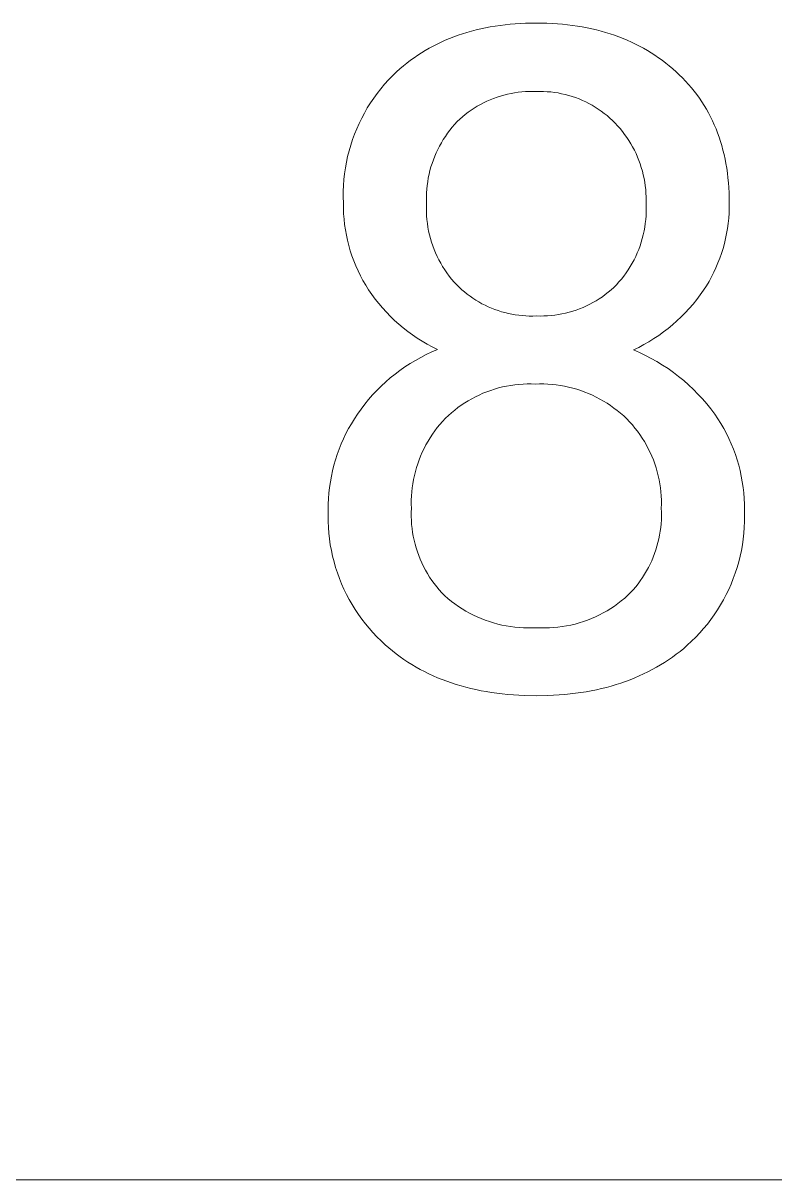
# Model space of a CAD drawing. Header units: millimetres. Extents: x 0 to 5466, y 0 to 3819.
# Drawn here: x 4543.1 to 4602.5, y 305.5 to 397 of the extents above; entities that cross this region are included whole.
import ezdxf

# ---------------------------------------------------------------- set-up
doc = ezdxf.new("R2010")
doc.units = ezdxf.units.MM
doc.header["$MEASUREMENT"] = 0
doc.layers.add('Domyślny', color=7, linetype='Continuous', true_color=0x000000)

msp = doc.modelspace()

# ---------------------------------------------------------------- linework, layer by layer
at = {"layer": 'Domyślny', "color": 18, "lineweight": 15, "true_color": 0x000000}
for p, q in [((4582.398, 396.964), (4582.813, 396.983)), ((4582.813, 396.983), (4583.234, 396.994)), ((4583.234, 396.994), (4583.66, 396.998)), ((4583.66, 396.998), (4584.084, 396.994)), ((4584.084, 396.994), (4584.503, 396.983)), ((4584.503, 396.983), (4584.917, 396.964)), ((4577.474, 396.04), (4577.821, 396.156)), ((4577.821, 396.156), (4578.174, 396.265)), ((4578.174, 396.265), (4578.532, 396.366)), ((4578.532, 396.366), (4578.895, 396.46)), ((4578.895, 396.46), (4579.264, 396.546)), ((4579.264, 396.546), (4579.637, 396.624)), ((4579.637, 396.624), (4580.016, 396.695)), ((4580.016, 396.695), (4580.4, 396.759)), ((4580.4, 396.759), (4580.789, 396.815)), ((4580.789, 396.815), (4581.184, 396.863)), ((4581.184, 396.863), (4581.583, 396.905)), ((4581.583, 396.905), (4581.988, 396.938)), ((4581.988, 396.938), (4582.398, 396.964)), ((4584.917, 396.964), (4585.326, 396.938)), ((4585.326, 396.938), (4585.73, 396.905)), ((4585.73, 396.905), (4586.128, 396.863)), ((4586.128, 396.863), (4586.522, 396.815)), ((4586.522, 396.815), (4586.911, 396.759)), ((4586.911, 396.759), (4587.295, 396.695)), ((4587.295, 396.695), (4587.674, 396.624)), ((4587.674, 396.624), (4588.047, 396.546)), ((4588.047, 396.546), (4588.416, 396.46)), ((4588.416, 396.46), (4588.779, 396.366)), ((4588.779, 396.366), (4589.137, 396.265)), ((4589.137, 396.265), (4589.49, 396.156)), ((4589.49, 396.156), (4589.839, 396.04)), ((4575.185, 395.017), (4575.496, 395.186)), ((4575.496, 395.186), (4575.813, 395.347)), ((4575.813, 395.347), (4576.135, 395.501)), ((4576.135, 395.501), (4576.462, 395.647)), ((4576.462, 395.647), (4576.794, 395.785)), ((4576.794, 395.785), (4577.131, 395.917)), ((4577.131, 395.917), (4577.474, 396.04)), ((4589.839, 396.04), (4590.181, 395.917)), ((4590.181, 395.917), (4590.519, 395.785)), ((4590.519, 395.785), (4590.852, 395.647)), ((4590.852, 395.647), (4591.18, 395.501)), ((4591.18, 395.501), (4591.502, 395.347)), ((4591.502, 395.347), (4591.819, 395.186)), ((4591.819, 395.186), (4592.131, 395.017)), ((4573.704, 394.059), (4573.99, 394.266)), ((4573.99, 394.266), (4574.281, 394.465)), ((4574.281, 394.465), (4574.577, 394.656)), ((4574.577, 394.656), (4574.878, 394.84)), ((4574.878, 394.84), (4575.185, 395.017)), ((4592.131, 395.017), (4592.438, 394.84)), ((4592.438, 394.84), (4592.74, 394.656)), ((4592.74, 394.656), (4593.037, 394.465)), ((4593.037, 394.465), (4593.328, 394.266)), ((4593.328, 394.266), (4593.614, 394.059)), ((4572.612, 393.158), (4572.877, 393.394)), ((4572.877, 393.394), (4573.148, 393.624)), ((4573.148, 393.624), (4573.423, 393.845)), ((4573.423, 393.845), (4573.704, 394.059)), ((4593.614, 394.059), (4593.895, 393.845)), ((4593.895, 393.845), (4594.171, 393.624)), ((4594.171, 393.624), (4594.442, 393.394)), ((4594.442, 393.394), (4594.707, 393.158)), ((4571.652, 392.159), (4571.96, 392.503)), ((4571.96, 392.503), (4572.28, 392.836)), ((4572.28, 392.836), (4572.612, 393.158)), ((4594.707, 393.158), (4594.967, 392.915)), ((4594.967, 392.915), (4595.219, 392.666)), ((4595.219, 392.666), (4595.463, 392.413)), ((4595.463, 392.413), (4595.698, 392.154)), ((4571.071, 391.44), (4571.355, 391.805)), ((4571.355, 391.805), (4571.652, 392.159)), ((4581.943, 391.493), (4581.66, 391.443)), ((4582.227, 391.534), (4581.943, 391.493)), ((4582.513, 391.565), (4582.227, 391.534)), ((4582.799, 391.587), (4582.513, 391.565)), ((4583.086, 391.598), (4582.799, 391.587)), ((4583.373, 391.6), (4583.086, 391.598)), ((4583.66, 391.592), (4583.373, 391.6)), ((4583.947, 391.598), (4583.66, 391.592)), ((4584.235, 391.593), (4583.947, 391.598)), ((4584.522, 391.578), (4584.235, 391.593)), ((4584.808, 391.553), (4584.522, 391.578)), ((4585.094, 391.518), (4584.808, 391.553)), ((4585.378, 391.474), (4585.094, 391.518)), ((4595.698, 392.154), (4595.924, 391.891)), ((4595.924, 391.891), (4596.143, 391.622)), ((4596.143, 391.622), (4596.353, 391.348)), ((4570.297, 390.291), (4570.542, 390.683)), ((4570.542, 390.683), (4570.8, 391.066)), ((4570.8, 391.066), (4571.071, 391.44)), ((4579.24, 390.568), (4578.991, 390.426)), ((4579.495, 390.701), (4579.24, 390.568)), ((4579.753, 390.826), (4579.495, 390.701)), ((4580.016, 390.942), (4579.753, 390.826)), ((4580.282, 391.048), (4580.016, 390.942)), ((4580.552, 391.146), (4580.282, 391.048)), ((4580.825, 391.234), (4580.552, 391.146)), ((4581.101, 391.313), (4580.825, 391.234)), ((4581.38, 391.383), (4581.101, 391.313)), ((4581.66, 391.443), (4581.38, 391.383)), ((4585.66, 391.419), (4585.378, 391.474)), ((4585.941, 391.355), (4585.66, 391.419)), ((4586.219, 391.281), (4585.941, 391.355)), ((4586.494, 391.198), (4586.219, 391.281)), ((4586.766, 391.105), (4586.494, 391.198)), ((4587.035, 391.003), (4586.766, 391.105)), ((4587.3, 390.891), (4587.035, 391.003)), ((4587.561, 390.77), (4587.3, 390.891)), ((4587.818, 390.641), (4587.561, 390.77)), ((4588.07, 390.502), (4587.818, 390.641)), ((4596.353, 391.348), (4596.554, 391.068)), ((4596.554, 391.068), (4596.747, 390.784)), ((4596.747, 390.784), (4596.932, 390.494)), ((4569.85, 389.483), (4570.066, 389.891)), ((4570.066, 389.891), (4570.297, 390.291)), ((4578.045, 389.777), (4577.823, 389.594)), ((4578.273, 389.951), (4578.045, 389.777)), ((4578.507, 390.117), (4578.273, 389.951)), ((4578.746, 390.276), (4578.507, 390.117)), ((4578.991, 390.426), (4578.746, 390.276)), ((4588.317, 390.355), (4588.07, 390.502)), ((4588.559, 390.2), (4588.317, 390.355)), ((4588.795, 390.036), (4588.559, 390.2)), ((4589.026, 389.864), (4588.795, 390.036)), ((4589.25, 389.684), (4589.026, 389.864)), ((4589.468, 389.496), (4589.25, 389.684)), ((4596.932, 390.494), (4597.109, 390.199)), ((4597.109, 390.199), (4597.277, 389.899)), ((4597.277, 389.899), (4597.437, 389.594)), ((4569.459, 388.646), (4569.647, 389.068)), ((4569.647, 389.068), (4569.85, 389.483)), ((4577.003, 388.762), (4576.816, 388.529)), ((4577.197, 388.988), (4577.003, 388.762)), ((4577.399, 389.208), (4577.197, 388.988)), ((4577.608, 389.405), (4577.399, 389.208)), ((4577.823, 389.594), (4577.608, 389.405)), ((4589.68, 389.301), (4589.468, 389.496)), ((4589.884, 389.099), (4589.68, 389.301)), ((4590.085, 388.884), (4589.884, 389.099)), ((4590.279, 388.662), (4590.085, 388.884)), ((4597.437, 389.594), (4597.589, 389.283)), ((4597.589, 389.283), (4597.732, 388.967)), ((4597.732, 388.967), (4597.867, 388.646)), ((4569.126, 387.784), (4569.285, 388.218)), ((4569.285, 388.218), (4569.459, 388.646)), ((4576.467, 388.045), (4576.305, 387.794)), ((4576.638, 388.29), (4576.467, 388.045)), ((4576.816, 388.529), (4576.638, 388.29)), ((4590.465, 388.434), (4590.279, 388.662)), ((4590.644, 388.2), (4590.465, 388.434)), ((4590.814, 387.96), (4590.644, 388.2)), ((4590.977, 387.714), (4590.814, 387.96)), ((4597.867, 388.646), (4597.994, 388.32)), ((4597.994, 388.32), (4598.113, 387.988)), ((4598.113, 387.988), (4598.223, 387.651)), ((4568.855, 386.901), (4568.983, 387.345)), ((4568.983, 387.345), (4569.126, 387.784)), ((4575.871, 387.012), (4575.744, 386.742)), ((4576.007, 387.278), (4575.871, 387.012)), ((4576.152, 387.538), (4576.007, 387.278)), ((4576.305, 387.794), (4576.152, 387.538)), ((4591.131, 387.463), (4590.977, 387.714)), ((4591.276, 387.207), (4591.131, 387.463)), ((4591.413, 386.946), (4591.276, 387.207)), ((4591.541, 386.681), (4591.413, 386.946)), ((4598.223, 387.651), (4598.325, 387.309)), ((4598.325, 387.309), (4598.419, 386.961)), ((4598.419, 386.961), (4598.504, 386.608)), ((4568.563, 385.546), (4568.645, 386.001)), ((4568.645, 386.001), (4568.742, 386.453)), ((4568.742, 386.453), (4568.855, 386.901)), ((4575.518, 386.19), (4575.419, 385.908)), ((4575.626, 386.468), (4575.518, 386.19)), ((4575.744, 386.742), (4575.626, 386.468)), ((4591.66, 386.411), (4591.541, 386.681)), ((4591.77, 386.138), (4591.66, 386.411)), ((4591.87, 385.861), (4591.77, 386.138)), ((4598.504, 386.608), (4598.582, 386.25)), ((4598.582, 386.25), (4598.651, 385.886)), ((4568.448, 384.63), (4568.497, 385.089)), ((4568.497, 385.089), (4568.563, 385.546)), ((4575.25, 385.336), (4575.18, 385.046)), ((4575.33, 385.623), (4575.25, 385.336)), ((4575.419, 385.908), (4575.33, 385.623)), ((4591.962, 385.581), (4591.87, 385.861)), ((4592.043, 385.298), (4591.962, 385.581)), ((4592.116, 385.013), (4592.043, 385.298)), ((4598.651, 385.886), (4598.712, 385.517)), ((4598.712, 385.517), (4598.765, 385.143)), ((4598.765, 385.143), (4598.81, 384.763)), ((4568.396, 383.707), (4568.414, 384.169)), ((4568.414, 384.169), (4568.448, 384.63)), ((4575.029, 384.164), (4574.999, 383.867)), ((4575.07, 384.459), (4575.029, 384.164)), ((4575.12, 384.753), (4575.07, 384.459)), ((4575.18, 385.046), (4575.12, 384.753)), ((4592.178, 384.725), (4592.116, 385.013)), ((4592.231, 384.435), (4592.178, 384.725)), ((4592.274, 384.144), (4592.231, 384.435)), ((4598.81, 384.763), (4598.846, 384.378)), ((4598.846, 384.378), (4598.875, 383.988)), ((4568.394, 383.245), (4568.396, 383.707)), ((4574.979, 383.569), (4574.968, 383.271)), ((4574.968, 383.271), (4574.968, 382.973)), ((4574.999, 383.867), (4574.979, 383.569)), ((4592.307, 383.851), (4592.274, 384.144)), ((4592.33, 383.557), (4592.307, 383.851)), ((4592.344, 383.263), (4592.33, 383.557)), ((4592.347, 382.969), (4592.344, 383.263)), ((4598.875, 383.988), (4598.895, 383.592)), ((4598.895, 383.592), (4598.907, 383.19)), ((4568.408, 382.784), (4568.394, 383.245)), ((4568.41, 382.357), (4568.408, 382.784)), ((4568.426, 381.931), (4568.41, 382.357)), ((4574.968, 382.973), (4574.978, 382.674)), ((4574.978, 382.674), (4574.97, 382.371)), ((4574.97, 382.371), (4574.973, 382.067)), ((4592.341, 382.674), (4592.347, 382.969)), ((4592.349, 382.371), (4592.341, 382.674)), ((4592.347, 382.068), (4592.349, 382.371)), ((4598.911, 382.378), (4598.897, 381.973)), ((4598.907, 383.19), (4598.911, 382.784)), ((4598.911, 382.784), (4598.911, 382.378)), ((4568.458, 381.506), (4568.426, 381.931)), ((4568.504, 381.083), (4568.458, 381.506)), ((4574.973, 382.067), (4574.986, 381.763)), ((4574.986, 381.763), (4575.01, 381.461)), ((4575.01, 381.461), (4575.045, 381.159)), ((4592.278, 381.162), (4592.311, 381.463)), ((4592.311, 381.463), (4592.335, 381.765)), ((4592.335, 381.765), (4592.347, 382.068)), ((4598.87, 381.569), (4598.829, 381.165)), ((4598.897, 381.973), (4598.87, 381.569)), ((4568.565, 380.661), (4568.504, 381.083)), ((4568.64, 380.241), (4568.565, 380.661)), ((4575.045, 381.159), (4575.09, 380.858)), ((4575.09, 380.858), (4575.146, 380.56)), ((4575.146, 380.56), (4575.211, 380.263)), ((4592.115, 380.268), (4592.18, 380.564)), ((4592.18, 380.564), (4592.234, 380.862)), ((4592.234, 380.862), (4592.278, 381.162)), ((4598.774, 380.764), (4598.706, 380.364)), ((4598.829, 381.165), (4598.774, 380.764)), ((4568.73, 379.824), (4568.64, 380.241)), ((4568.834, 379.411), (4568.73, 379.824)), ((4575.211, 380.263), (4575.288, 379.969)), ((4575.288, 379.969), (4575.374, 379.678)), ((4575.374, 379.678), (4575.471, 379.39)), ((4591.86, 379.395), (4591.955, 379.683)), ((4591.955, 379.683), (4592.04, 379.974)), ((4592.04, 379.974), (4592.115, 380.268)), ((4598.625, 379.967), (4598.531, 379.572)), ((4598.706, 380.364), (4598.625, 379.967)), ((4568.952, 379.002), (4568.834, 379.411)), ((4569.085, 378.596), (4568.952, 379.002)), ((4575.471, 379.39), (4575.577, 379.105)), ((4575.577, 379.105), (4575.693, 378.824)), ((4575.693, 378.824), (4575.819, 378.548)), ((4591.517, 378.554), (4591.641, 378.83)), ((4591.641, 378.83), (4591.756, 379.111)), ((4591.756, 379.111), (4591.86, 379.395)), ((4598.303, 378.794), (4598.17, 378.412)), ((4598.424, 379.182), (4598.303, 378.794)), ((4598.531, 379.572), (4598.424, 379.182)), ((4569.231, 378.196), (4569.085, 378.596)), ((4569.391, 377.801), (4569.231, 378.196)), ((4569.565, 377.412), (4569.391, 377.801)), ((4575.819, 378.548), (4575.955, 378.276)), ((4575.955, 378.276), (4576.1, 378.009)), ((4576.1, 378.009), (4576.254, 377.748)), ((4591.088, 377.752), (4591.24, 378.015)), ((4591.24, 378.015), (4591.383, 378.282)), ((4591.383, 378.282), (4591.517, 378.554)), ((4598.024, 378.033), (4597.865, 377.66)), ((4598.17, 378.412), (4598.024, 378.033)), ((4569.752, 377.029), (4569.565, 377.412)), ((4569.953, 376.653), (4569.752, 377.029)), ((4576.254, 377.748), (4576.418, 377.491)), ((4576.418, 377.491), (4576.59, 377.241)), ((4576.59, 377.241), (4576.771, 376.997)), ((4576.771, 376.997), (4576.96, 376.759)), ((4590.391, 376.761), (4590.578, 377)), ((4590.578, 377), (4590.757, 377.245)), ((4590.757, 377.245), (4590.927, 377.496)), ((4590.927, 377.496), (4591.088, 377.752)), ((4597.511, 376.931), (4597.316, 376.576)), ((4597.695, 377.293), (4597.511, 376.931)), ((4597.865, 377.66), (4597.695, 377.293)), ((4570.166, 376.284), (4569.953, 376.653)), ((4570.392, 375.922), (4570.166, 376.284)), ((4576.96, 376.759), (4577.157, 376.528)), ((4577.157, 376.528), (4577.362, 376.304)), ((4577.362, 376.304), (4577.561, 376.109)), ((4577.561, 376.109), (4577.767, 375.921)), ((4589.567, 375.906), (4589.784, 376.102)), ((4589.784, 376.102), (4589.993, 376.304)), ((4589.993, 376.304), (4590.196, 376.529)), ((4590.196, 376.529), (4590.391, 376.761)), ((4597.11, 376.227), (4596.891, 375.886)), ((4597.316, 376.576), (4597.11, 376.227)), ((4570.651, 375.547), (4570.392, 375.922)), ((4570.922, 375.18), (4570.651, 375.547)), ((4571.206, 374.823), (4570.922, 375.18)), ((4577.767, 375.921), (4577.978, 375.74)), ((4577.978, 375.74), (4578.196, 375.566)), ((4578.196, 375.566), (4578.419, 375.4)), ((4578.419, 375.4), (4578.648, 375.241)), ((4578.648, 375.241), (4578.882, 375.09)), ((4578.882, 375.09), (4579.12, 374.947)), ((4588.14, 374.903), (4588.392, 375.049)), ((4588.392, 375.049), (4588.639, 375.204)), ((4588.639, 375.204), (4588.88, 375.367)), ((4588.88, 375.367), (4589.115, 375.539)), ((4589.115, 375.539), (4589.345, 375.719)), ((4589.345, 375.719), (4589.567, 375.906)), ((4596.345, 375.142), (4596.054, 374.785)), ((4596.624, 375.509), (4596.345, 375.142)), ((4596.891, 375.886), (4596.624, 375.509)), ((4571.501, 374.475), (4571.206, 374.823)), ((4571.808, 374.138), (4571.501, 374.475)), ((4572.126, 373.811), (4571.808, 374.138)), ((4579.12, 374.947), (4579.364, 374.812)), ((4579.364, 374.812), (4579.612, 374.685)), ((4579.612, 374.685), (4579.864, 374.567)), ((4579.864, 374.567), (4580.12, 374.457)), ((4580.12, 374.457), (4580.379, 374.355)), ((4580.379, 374.355), (4580.642, 374.263)), ((4580.642, 374.263), (4580.908, 374.179)), ((4580.908, 374.179), (4581.176, 374.105)), ((4581.176, 374.105), (4581.447, 374.039)), ((4585.973, 374.062), (4586.256, 374.134)), ((4586.256, 374.134), (4586.536, 374.215)), ((4586.536, 374.215), (4586.812, 374.306)), ((4586.812, 374.306), (4587.086, 374.407)), ((4587.086, 374.407), (4587.356, 374.517)), ((4587.356, 374.517), (4587.621, 374.637)), ((4587.621, 374.637), (4587.883, 374.765)), ((4587.883, 374.765), (4588.14, 374.903)), ((4595.751, 374.437), (4595.437, 374.099)), ((4596.054, 374.785), (4595.751, 374.437)), ((4572.455, 373.495), (4572.126, 373.811)), ((4572.794, 373.19), (4572.455, 373.495)), ((4573.143, 372.896), (4572.794, 373.19)), ((4581.447, 374.039), (4581.719, 373.983)), ((4581.719, 373.983), (4581.994, 373.935)), ((4581.994, 373.935), (4582.27, 373.897)), ((4582.27, 373.897), (4582.547, 373.869)), ((4582.547, 373.869), (4582.824, 373.849)), ((4582.824, 373.849), (4583.103, 373.839)), ((4583.103, 373.839), (4583.381, 373.839)), ((4583.381, 373.839), (4583.66, 373.847)), ((4583.66, 373.847), (4583.951, 373.839)), ((4583.951, 373.839), (4584.242, 373.841)), ((4584.242, 373.841), (4584.533, 373.852)), ((4584.533, 373.852), (4584.824, 373.874)), ((4584.824, 373.874), (4585.114, 373.906)), ((4585.114, 373.906), (4585.402, 373.948)), ((4585.402, 373.948), (4585.689, 374)), ((4585.689, 374), (4585.973, 374.062)), ((4594.776, 373.456), (4594.43, 373.151)), ((4595.112, 373.772), (4594.776, 373.456)), ((4595.437, 374.099), (4595.112, 373.772)), ((4573.502, 372.615), (4573.143, 372.896)), ((4573.87, 372.345), (4573.502, 372.615)), ((4574.247, 372.088), (4573.87, 372.345)), ((4593.334, 372.307), (4592.951, 372.05)), ((4593.709, 372.576), (4593.334, 372.307)), ((4594.074, 372.857), (4593.709, 372.576)), ((4594.43, 373.151), (4594.074, 372.857)), ((4574.632, 371.844), (4574.247, 372.088)), ((4575.025, 371.612), (4574.632, 371.844)), ((4575.426, 371.394), (4575.025, 371.612)), ((4575.833, 371.19), (4575.426, 371.394)), ((4592.16, 371.575), (4591.754, 371.357)), ((4592.56, 371.806), (4592.16, 371.575)), ((4592.951, 372.05), (4592.56, 371.806)), ((4574.096, 370.332), (4574.519, 370.568)), ((4574.519, 370.568), (4574.95, 370.79)), ((4574.95, 370.79), (4575.388, 370.998)), ((4575.388, 370.998), (4575.833, 371.19)), ((4591.754, 371.357), (4591.34, 371.154)), ((4591.34, 371.154), (4591.816, 370.948)), ((4591.816, 370.948), (4592.285, 370.726)), ((4592.285, 370.726), (4592.745, 370.488)), ((4592.745, 370.488), (4593.197, 370.234)), ((4572.492, 369.245), (4572.879, 369.537)), ((4572.879, 369.537), (4573.275, 369.816)), ((4573.275, 369.816), (4573.681, 370.081)), ((4573.681, 370.081), (4574.096, 370.332)), ((4593.197, 370.234), (4593.64, 369.964)), ((4593.64, 369.964), (4594.073, 369.679)), ((4594.073, 369.679), (4594.496, 369.379)), ((4571.394, 368.292), (4571.749, 368.622)), ((4571.749, 368.622), (4572.115, 368.94)), ((4572.115, 368.94), (4572.492, 369.245)), ((4594.496, 369.379), (4594.909, 369.065)), ((4594.909, 369.065), (4595.31, 368.737)), ((4595.31, 368.737), (4595.699, 368.394)), ((4570.719, 367.596), (4571.05, 367.95)), ((4571.05, 367.95), (4571.394, 368.292)), ((4579.443, 367.725), (4579.144, 367.593)), ((4579.746, 367.847), (4579.443, 367.725)), ((4580.053, 367.958), (4579.746, 367.847)), ((4580.363, 368.058), (4580.053, 367.958)), ((4580.677, 368.148), (4580.363, 368.058)), ((4580.994, 368.227), (4580.677, 368.148)), ((4581.313, 368.295), (4580.994, 368.227)), ((4581.634, 368.352), (4581.313, 368.295)), ((4581.958, 368.397), (4581.634, 368.352)), ((4582.282, 368.432), (4581.958, 368.397)), ((4582.608, 368.456), (4582.282, 368.432)), ((4582.934, 368.468), (4582.608, 368.456)), ((4583.26, 368.47), (4582.934, 368.468)), ((4583.587, 368.46), (4583.26, 368.47)), ((4583.918, 368.468), (4583.587, 368.46)), ((4584.249, 368.465), (4583.918, 368.468)), ((4584.579, 368.451), (4584.249, 368.465)), ((4584.91, 368.425), (4584.579, 368.451)), ((4585.239, 368.389), (4584.91, 368.425)), ((4585.566, 368.341), (4585.239, 368.389)), ((4585.892, 368.283), (4585.566, 368.341)), ((4586.216, 368.213), (4585.892, 368.283)), ((4586.537, 368.133), (4586.216, 368.213)), ((4586.855, 368.042), (4586.537, 368.133)), ((4587.17, 367.94), (4586.855, 368.042)), ((4587.482, 367.827), (4587.17, 367.94)), ((4587.789, 367.704), (4587.482, 367.827)), ((4588.092, 367.571), (4587.789, 367.704)), ((4595.699, 368.394), (4596.076, 368.039)), ((4596.076, 368.039), (4596.441, 367.67)), ((4569.798, 366.471), (4570.092, 366.857)), ((4570.092, 366.857), (4570.399, 367.232)), ((4570.399, 367.232), (4570.719, 367.596)), ((4577.728, 366.786), (4577.462, 366.596)), ((4578, 366.966), (4577.728, 366.786)), ((4578.277, 367.138), (4578, 366.966)), ((4578.561, 367.3), (4578.277, 367.138)), ((4578.85, 367.451), (4578.561, 367.3)), ((4579.144, 367.593), (4578.85, 367.451)), ((4588.39, 367.428), (4588.092, 367.571)), ((4588.684, 367.275), (4588.39, 367.428)), ((4588.972, 367.111), (4588.684, 367.275)), ((4589.254, 366.939), (4588.972, 367.111)), ((4589.531, 366.756), (4589.254, 366.939)), ((4596.441, 367.67), (4596.793, 367.289)), ((4596.793, 367.289), (4597.131, 366.896)), ((4597.131, 366.896), (4597.455, 366.491)), ((4569.271, 365.703), (4569.518, 366.076)), ((4569.518, 366.076), (4569.798, 366.471)), ((4576.707, 365.973), (4576.47, 365.748)), ((4576.952, 366.189), (4576.707, 365.973)), ((4577.204, 366.397), (4576.952, 366.189)), ((4577.462, 366.596), (4577.204, 366.397)), ((4589.801, 366.565), (4589.531, 366.756)), ((4590.064, 366.365), (4589.801, 366.565)), ((4590.321, 366.155), (4590.064, 366.365)), ((4590.57, 365.938), (4590.321, 366.155)), ((4590.812, 365.712), (4590.57, 365.938)), ((4597.455, 366.491), (4597.765, 366.076)), ((4597.765, 366.076), (4598.017, 365.705)), ((4568.816, 364.934), (4569.037, 365.323)), ((4569.037, 365.323), (4569.271, 365.703)), ((4575.829, 365.011), (4575.632, 364.751)), ((4576.034, 365.264), (4575.829, 365.011)), ((4576.248, 365.51), (4576.034, 365.264)), ((4576.47, 365.748), (4576.248, 365.51)), ((4591.036, 365.476), (4590.812, 365.712)), ((4591.252, 365.233), (4591.036, 365.476)), ((4591.46, 364.983), (4591.252, 365.233)), ((4591.659, 364.725), (4591.46, 364.983)), ((4598.017, 365.705), (4598.255, 365.327)), ((4598.255, 365.327), (4598.481, 364.94)), ((4568.235, 363.728), (4568.415, 364.136)), ((4568.415, 364.136), (4568.609, 364.539)), ((4568.609, 364.539), (4568.816, 364.934)), ((4575.265, 364.213), (4575.095, 363.935)), ((4575.444, 364.485), (4575.265, 364.213)), ((4575.632, 364.751), (4575.444, 364.485)), ((4591.849, 364.461), (4591.659, 364.725)), ((4592.029, 364.191), (4591.849, 364.461)), ((4592.201, 363.915), (4592.029, 364.191)), ((4598.481, 364.94), (4598.692, 364.545)), ((4598.692, 364.545), (4598.89, 364.144)), ((4598.89, 364.144), (4599.074, 363.736)), ((4567.916, 362.893), (4568.068, 363.313)), ((4568.068, 363.313), (4568.235, 363.728)), ((4574.784, 363.362), (4574.644, 363.068)), ((4574.935, 363.651), (4574.784, 363.362)), ((4575.095, 363.935), (4574.935, 363.651)), ((4592.363, 363.633), (4592.201, 363.915)), ((4592.515, 363.346), (4592.363, 363.633)), ((4592.658, 363.053), (4592.515, 363.346)), ((4599.074, 363.736), (4599.243, 363.321)), ((4599.243, 363.321), (4599.398, 362.901)), ((4567.655, 362.039), (4567.779, 362.468)), ((4567.779, 362.468), (4567.916, 362.893)), ((4574.392, 362.467), (4574.282, 362.16)), ((4574.513, 362.769), (4574.392, 362.467)), ((4574.644, 363.068), (4574.513, 362.769)), ((4592.79, 362.756), (4592.658, 363.053)), ((4592.912, 362.455), (4592.79, 362.756)), ((4593.024, 362.15), (4592.912, 362.455)), ((4599.398, 362.901), (4599.538, 362.476)), ((4599.538, 362.476), (4599.663, 362.046)), ((4567.453, 361.169), (4567.547, 361.605)), ((4567.547, 361.605), (4567.655, 362.039)), ((4574.093, 361.536), (4574.015, 361.22)), ((4574.183, 361.85), (4574.093, 361.536)), ((4574.282, 362.16), (4574.183, 361.85)), ((4593.125, 361.841), (4593.024, 362.15)), ((4593.216, 361.528), (4593.125, 361.841)), ((4593.296, 361.213), (4593.216, 361.528)), ((4599.663, 362.046), (4599.773, 361.612)), ((4599.773, 361.612), (4599.868, 361.174)), ((4567.311, 360.287), (4567.374, 360.729)), ((4567.374, 360.729), (4567.453, 361.169)), ((4573.89, 360.58), (4573.843, 360.258)), ((4573.947, 360.901), (4573.89, 360.58)), ((4574.015, 361.22), (4573.947, 360.901)), ((4593.365, 360.896), (4593.296, 361.213)), ((4593.424, 360.576), (4593.365, 360.896)), ((4593.471, 360.254), (4593.424, 360.576)), ((4599.868, 361.174), (4599.947, 360.734)), ((4599.947, 360.734), (4600.012, 360.291)), ((4567.228, 359.397), (4567.262, 359.843)), ((4567.262, 359.843), (4567.311, 360.287)), ((4573.784, 359.609), (4573.77, 359.283)), ((4573.808, 359.934), (4573.784, 359.609)), ((4573.843, 360.258), (4573.808, 359.934)), ((4593.507, 359.931), (4593.471, 360.254)), ((4593.533, 359.607), (4593.507, 359.931)), ((4593.547, 359.282), (4593.533, 359.607)), ((4600.012, 360.291), (4600.06, 359.846)), ((4600.06, 359.846), (4600.093, 359.399)), ((4567.206, 358.504), (4567.21, 358.951)), ((4567.21, 358.951), (4567.228, 359.397)), ((4573.777, 358.632), (4573.766, 358.314)), ((4573.77, 359.283), (4573.768, 358.957)), ((4573.768, 358.957), (4573.777, 358.632)), ((4593.542, 358.632), (4593.55, 358.957)), ((4593.554, 358.328), (4593.542, 358.632)), ((4593.55, 358.957), (4593.547, 359.282)), ((4600.093, 359.399), (4600.111, 358.952)), ((4600.111, 358.952), (4600.113, 358.504)), ((4567.195, 358.044), (4567.206, 358.504)), ((4567.199, 357.584), (4567.195, 358.044)), ((4573.766, 358.314), (4573.766, 357.997)), ((4573.766, 357.997), (4573.777, 357.679)), ((4573.777, 357.679), (4573.799, 357.363)), ((4593.527, 357.418), (4593.546, 357.721)), ((4593.546, 357.721), (4593.555, 358.025)), ((4593.555, 358.025), (4593.554, 358.328)), ((4600.113, 358.504), (4600.125, 358.043)), ((4600.125, 358.043), (4600.122, 357.581)), ((4567.219, 357.124), (4567.199, 357.584)), ((4567.255, 356.665), (4567.219, 357.124)), ((4573.799, 357.363), (4573.832, 357.047)), ((4573.832, 357.047), (4573.876, 356.732)), ((4573.876, 356.732), (4573.931, 356.42)), ((4593.408, 356.516), (4593.458, 356.815)), ((4593.458, 356.815), (4593.497, 357.116)), ((4593.497, 357.116), (4593.527, 357.418)), ((4600.104, 357.12), (4600.069, 356.659)), ((4600.122, 357.581), (4600.104, 357.12)), ((4567.306, 356.208), (4567.255, 356.665)), ((4567.372, 355.752), (4567.306, 356.208)), ((4573.931, 356.42), (4573.996, 356.109)), ((4573.996, 356.109), (4574.073, 355.801)), ((4593.199, 355.629), (4593.278, 355.922)), ((4593.278, 355.922), (4593.348, 356.218)), ((4593.348, 356.218), (4593.408, 356.516)), ((4600.019, 356.2), (4599.953, 355.743)), ((4600.069, 356.659), (4600.019, 356.2)), ((4567.454, 355.299), (4567.372, 355.752)), ((4567.552, 354.85), (4567.454, 355.299)), ((4574.073, 355.801), (4574.16, 355.495)), ((4574.16, 355.495), (4574.257, 355.193)), ((4574.257, 355.193), (4574.365, 354.895)), ((4574.365, 354.895), (4574.484, 354.6)), ((4592.902, 354.769), (4593.01, 355.052)), ((4593.01, 355.052), (4593.109, 355.339)), ((4593.109, 355.339), (4593.199, 355.629)), ((4599.872, 355.289), (4599.775, 354.837)), ((4599.953, 355.743), (4599.872, 355.289)), ((4567.664, 354.403), (4567.552, 354.85)), ((4567.792, 353.961), (4567.664, 354.403)), ((4574.484, 354.6), (4574.612, 354.31)), ((4574.612, 354.31), (4574.751, 354.024)), ((4574.751, 354.024), (4574.899, 353.743)), ((4592.519, 353.943), (4592.656, 354.214)), ((4592.656, 354.214), (4592.783, 354.489)), ((4592.783, 354.489), (4592.902, 354.769)), ((4599.663, 354.39), (4599.535, 353.946)), ((4599.775, 354.837), (4599.663, 354.39)), ((4567.935, 353.524), (4567.792, 353.961)), ((4568.092, 353.091), (4567.935, 353.524)), ((4568.265, 352.664), (4568.092, 353.091)), ((4574.899, 353.743), (4575.057, 353.468)), ((4575.057, 353.468), (4575.224, 353.198)), ((4575.224, 353.198), (4575.401, 352.934)), ((4591.883, 352.909), (4592.055, 353.159)), ((4592.055, 353.159), (4592.219, 353.415)), ((4592.219, 353.415), (4592.373, 353.676)), ((4592.373, 353.676), (4592.519, 353.943)), ((4599.235, 353.073), (4599.063, 352.644)), ((4599.393, 353.507), (4599.235, 353.073)), ((4599.535, 353.946), (4599.393, 353.507)), ((4568.451, 352.244), (4568.265, 352.664)), ((4568.652, 351.829), (4568.451, 352.244)), ((4575.401, 352.934), (4575.587, 352.677)), ((4575.587, 352.677), (4575.781, 352.426)), ((4575.781, 352.426), (4575.985, 352.182)), ((4575.985, 352.182), (4576.196, 351.945)), ((4591.115, 351.97), (4591.319, 352.195)), ((4591.319, 352.195), (4591.515, 352.427)), ((4591.515, 352.427), (4591.703, 352.665)), ((4591.703, 352.665), (4591.883, 352.909)), ((4598.877, 352.222), (4598.676, 351.806)), ((4599.063, 352.644), (4598.877, 352.222)), ((4568.867, 351.422), (4568.652, 351.829)), ((4569.095, 351.023), (4568.867, 351.422)), ((4576.196, 351.945), (4576.416, 351.716)), ((4576.416, 351.716), (4576.675, 351.492)), ((4576.675, 351.492), (4576.941, 351.277)), ((4576.941, 351.277), (4577.215, 351.071)), ((4590.109, 351.098), (4590.381, 351.307)), ((4590.381, 351.307), (4590.646, 351.525)), ((4590.646, 351.525), (4590.903, 351.752)), ((4590.903, 351.752), (4591.115, 351.97)), ((4598.461, 351.398), (4598.232, 350.997)), ((4598.676, 351.806), (4598.461, 351.398)), ((4569.337, 350.631), (4569.095, 351.023)), ((4569.592, 350.248), (4569.337, 350.631)), ((4577.215, 351.071), (4577.496, 350.875)), ((4577.496, 350.875), (4577.783, 350.689)), ((4577.783, 350.689), (4578.076, 350.512)), ((4578.076, 350.512), (4578.376, 350.346)), ((4578.376, 350.346), (4578.68, 350.19)), ((4588.647, 350.203), (4588.951, 350.362)), ((4588.951, 350.362), (4589.25, 350.531)), ((4589.25, 350.531), (4589.543, 350.71)), ((4589.543, 350.71), (4589.829, 350.899)), ((4589.829, 350.899), (4590.109, 351.098)), ((4597.989, 350.604), (4597.734, 350.219)), ((4598.232, 350.997), (4597.989, 350.604)), ((4569.86, 349.874), (4569.592, 350.248)), ((4570.141, 349.509), (4569.86, 349.874)), ((4570.433, 349.154), (4570.141, 349.509)), ((4578.68, 350.19), (4578.99, 350.045)), ((4578.99, 350.045), (4579.305, 349.91)), ((4579.305, 349.91), (4579.624, 349.786)), ((4579.624, 349.786), (4579.947, 349.673)), ((4579.947, 349.673), (4580.274, 349.571)), ((4580.274, 349.571), (4580.604, 349.481)), ((4580.604, 349.481), (4580.938, 349.402)), ((4586.388, 349.403), (4586.721, 349.483)), ((4586.721, 349.483), (4587.052, 349.575)), ((4587.052, 349.575), (4587.379, 349.678)), ((4587.379, 349.678), (4587.703, 349.793)), ((4587.703, 349.793), (4588.022, 349.919)), ((4588.022, 349.919), (4588.337, 350.056)), ((4588.337, 350.056), (4588.647, 350.203)), ((4597.184, 349.478), (4596.89, 349.121)), ((4597.465, 349.844), (4597.184, 349.478)), ((4597.734, 350.219), (4597.465, 349.844)), ((4570.738, 348.809), (4570.433, 349.154)), ((4571.054, 348.474), (4570.738, 348.809)), ((4580.938, 349.402), (4581.273, 349.334)), ((4581.273, 349.334), (4581.611, 349.278)), ((4581.611, 349.278), (4581.95, 349.233)), ((4581.95, 349.233), (4582.291, 349.2)), ((4582.291, 349.2), (4582.633, 349.179)), ((4582.633, 349.179), (4582.975, 349.17)), ((4582.975, 349.17), (4583.317, 349.172)), ((4583.317, 349.172), (4583.66, 349.186)), ((4583.66, 349.186), (4584.002, 349.171)), ((4584.002, 349.171), (4584.346, 349.169)), ((4584.346, 349.169), (4584.689, 349.178)), ((4584.689, 349.178), (4585.031, 349.199)), ((4585.031, 349.199), (4585.373, 349.232)), ((4585.373, 349.232), (4585.713, 349.278)), ((4585.713, 349.278), (4586.051, 349.334)), ((4586.051, 349.334), (4586.388, 349.403)), ((4596.584, 348.775), (4596.267, 348.44)), ((4596.89, 349.121), (4596.584, 348.775)), ((4571.382, 348.151), (4571.054, 348.474)), ((4571.72, 347.839), (4571.382, 348.151)), ((4572.003, 347.592), (4571.72, 347.839)), ((4572.292, 347.353), (4572.003, 347.592)), ((4595.599, 347.803), (4595.313, 347.557)), ((4595.938, 348.115), (4595.599, 347.803)), ((4596.267, 348.44), (4595.938, 348.115)), ((4572.586, 347.121), (4572.292, 347.353)), ((4572.886, 346.898), (4572.586, 347.121)), ((4573.193, 346.682), (4572.886, 346.898)), ((4573.505, 346.474), (4573.193, 346.682)), ((4594.421, 346.868), (4594.112, 346.654)), ((4594.724, 347.09), (4594.421, 346.868)), ((4595.021, 347.32), (4594.724, 347.09)), ((4595.313, 347.557), (4595.021, 347.32)), ((4573.822, 346.274), (4573.505, 346.474)), ((4574.146, 346.082), (4573.822, 346.274)), ((4574.476, 345.897), (4574.146, 346.082)), ((4574.811, 345.72), (4574.476, 345.897)), ((4592.821, 345.876), (4592.484, 345.701)), ((4593.152, 346.059), (4592.821, 345.876)), ((4593.478, 346.249), (4593.152, 346.059)), ((4593.798, 346.448), (4593.478, 346.249)), ((4594.112, 346.654), (4593.798, 346.448)), ((4575.152, 345.552), (4574.811, 345.72)), ((4575.499, 345.391), (4575.152, 345.552)), ((4575.852, 345.237), (4575.499, 345.391)), ((4576.211, 345.092), (4575.852, 345.237)), ((4576.576, 344.954), (4576.211, 345.092)), ((4576.946, 344.824), (4576.576, 344.954)), ((4590.716, 344.942), (4590.346, 344.813)), ((4591.081, 345.078), (4590.716, 344.942)), ((4591.44, 345.222), (4591.081, 345.078)), ((4591.794, 345.374), (4591.44, 345.222)), ((4592.142, 345.533), (4591.794, 345.374)), ((4592.484, 345.701), (4592.142, 345.533)), ((4577.322, 344.703), (4576.946, 344.824)), ((4577.704, 344.588), (4577.322, 344.703)), ((4578.092, 344.482), (4577.704, 344.588)), ((4578.485, 344.384), (4578.092, 344.482)), ((4578.885, 344.293), (4578.485, 344.384)), ((4579.29, 344.211), (4578.885, 344.293)), ((4579.701, 344.136), (4579.29, 344.211)), ((4580.118, 344.069), (4579.701, 344.136)), ((4580.54, 344.01), (4580.118, 344.069)), ((4580.968, 343.959), (4580.54, 344.01)), ((4581.403, 343.915), (4580.968, 343.959)), ((4586.334, 343.957), (4585.902, 343.914)), ((4586.76, 344.007), (4586.334, 343.957)), ((4587.181, 344.066), (4586.76, 344.007)), ((4587.596, 344.132), (4587.181, 344.066)), ((4588.006, 344.206), (4587.596, 344.132)), ((4588.41, 344.288), (4588.006, 344.206)), ((4588.808, 344.377), (4588.41, 344.288)), ((4589.201, 344.474), (4588.808, 344.377)), ((4589.588, 344.58), (4589.201, 344.474)), ((4589.97, 344.692), (4589.588, 344.58)), ((4590.346, 344.813), (4589.97, 344.692)), ((4581.842, 343.88), (4581.403, 343.915)), ((4582.288, 343.852), (4581.842, 343.88)), ((4582.739, 343.832), (4582.288, 343.852)), ((4583.66, 343.817), (4582.739, 343.832)), ((4584.573, 343.832), (4583.66, 343.817)), ((4585.022, 343.852), (4584.573, 343.832)), ((4585.465, 343.879), (4585.022, 343.852)), ((4585.902, 343.914), (4585.465, 343.879)), ((3400.106, 305.53), (5465.587, 305.53))]:
    msp.add_line(p, q, dxfattribs=at)

doc.saveas('drawing.dxf')
